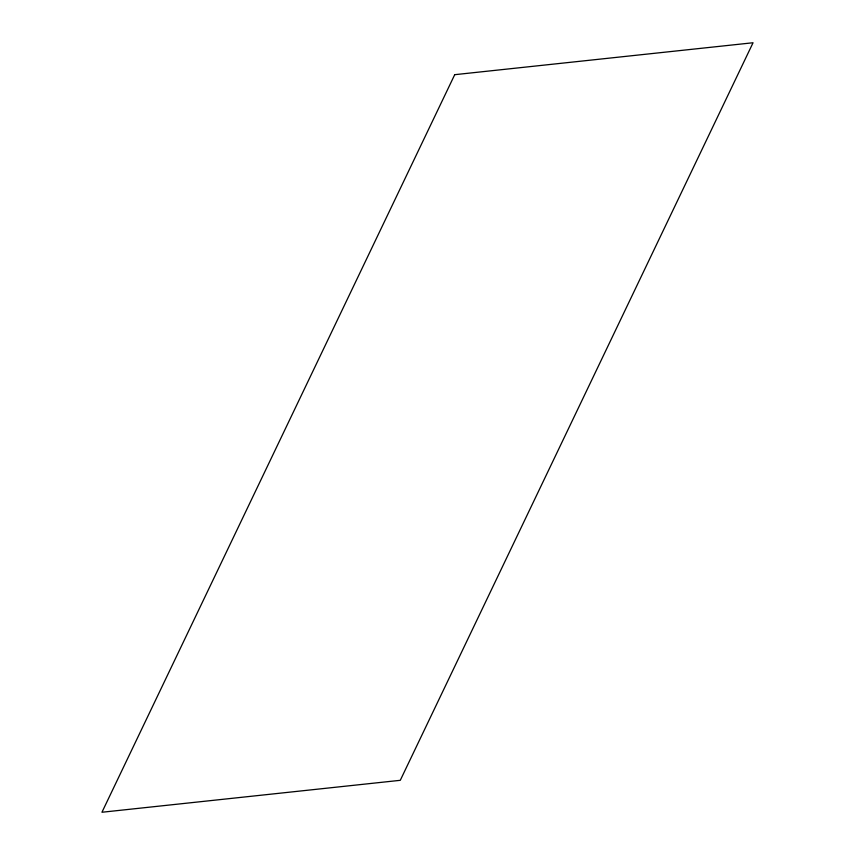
<?xml version="1.0" encoding="UTF-8"?>
<svg xmlns="http://www.w3.org/2000/svg" width="855" height="855" viewBox="0 0 855 855"><rect width="100%" height="100%" fill="white"/><g stroke="black" fill="none" stroke-linecap="round" stroke-linejoin="round"><path stroke-width="1.28" d="M454.721 74.684L101.948 812.25L400.279 780.316L753.052 42.75L454.721 74.684"/></g></svg>
